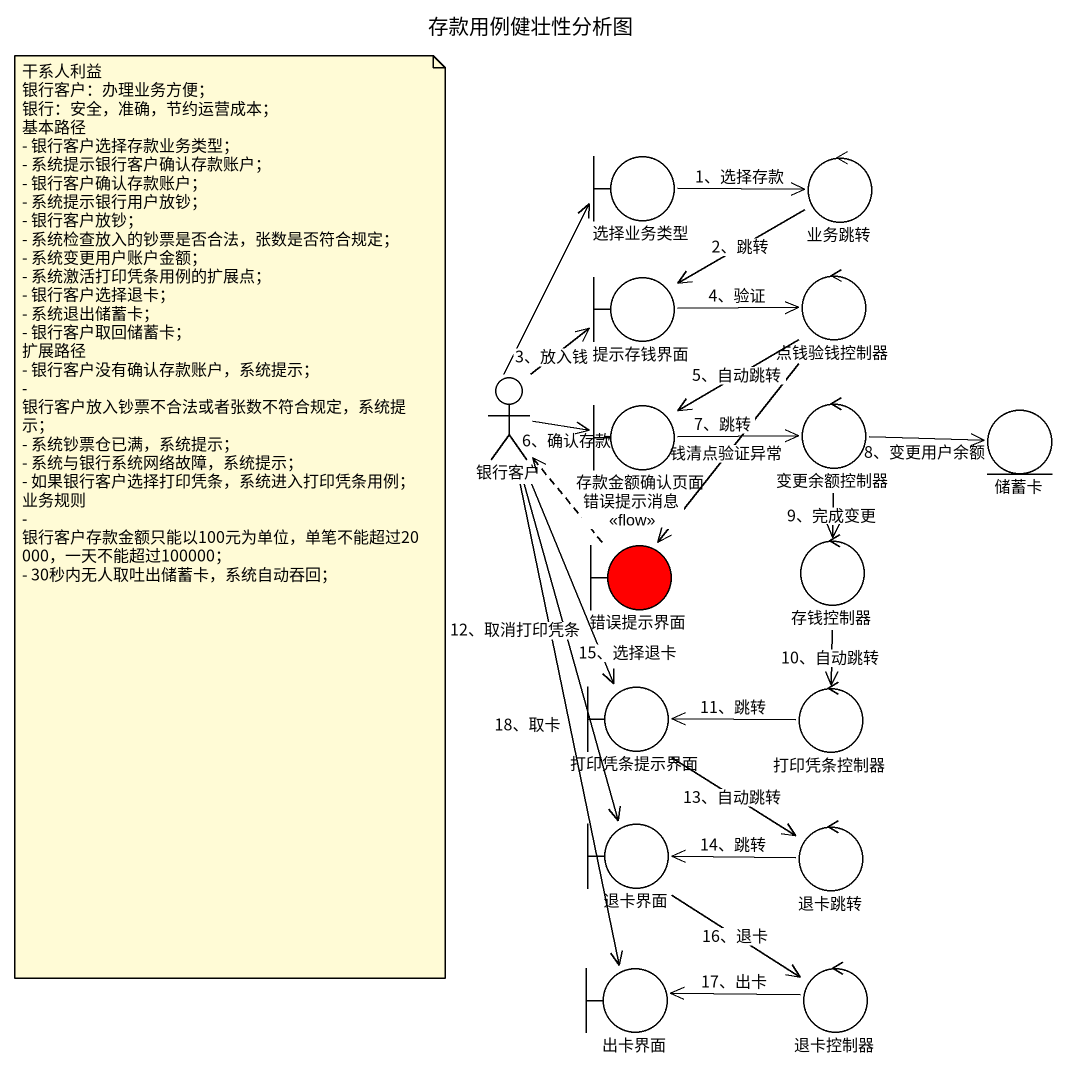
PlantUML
@startuml
title 存款用例健壮性分析图
boundary 选择业务类型
control 业务跳转
boundary 提示存钱界面
control 点钱验钱控制器
actor 银行客户
boundary 存款金额确认页面
control 变更余额控制器
entity 储蓄卡
boundary 错误提示界面 #FF0000
control 存钱控制器
boundary 打印凭条提示界面
control 打印凭条控制器
boundary 退卡界面
control 退卡跳转
boundary 出卡界面
control 退卡控制器
选择业务类型 -right-> 业务跳转 : 1、选择存款
业务跳转 --> 提示存钱界面 : 2、跳转
提示存钱界面 -right-> 点钱验钱控制器 : 4、验证
点钱验钱控制器 --> 存款金额确认页面 : 5、自动跳转
点钱验钱控制器 --> 错误提示界面 : 钱清点验证异常
银行客户 -up-> 选择业务类型
银行客户 -up-> 提示存钱界面 : 3、放入钱
银行客户 -right-> 存款金额确认页面 : 6、确认存款
银行客户 --> 打印凭条提示界面 : 12、取消打印凭条
银行客户 --> 退卡界面 : 15、选择退卡
银行客户 --> 出卡界面 : 18、取卡
存款金额确认页面 -right-> 变更余额控制器 : 7、跳转
变更余额控制器 -right-> 储蓄卡 : 8、变更用户余额
变更余额控制器 --> 存钱控制器 : 9、完成变更
错误提示界面 .up.> 银行客户 : 错误提示消息\n<<flow>>
存钱控制器 --> 打印凭条控制器 : 10、自动跳转
打印凭条提示界面 --> 退卡跳转 : 13、自动跳转
打印凭条控制器 -left-> 打印凭条提示界面 : 11、跳转
退卡界面 --> 退卡控制器 : 16、退卡
退卡跳转 -left-> 退卡界面 : 14、跳转
退卡控制器 -left-> 出卡界面 : 17、出卡
note as N1
  干系人利益
  银行客户：办理业务方便；
  银行：安全，准确，节约运营成本；
  基本路径
  - 银行客户选择存款业务类型；
  - 系统提示银行客户确认存款账户；
  - 银行客户确认存款账户；
  - 系统提示银行用户放钞；
  - 银行客户放钞；
  - 系统检查放入的钞票是否合法，张数是否符合规定；
  - 系统变更用户账户金额；
  - 系统激活打印凭条用例的扩展点；
  - 银行客户选择退卡；
  - 系统退出储蓄卡；
  - 银行客户取回储蓄卡；
  扩展路径
  - 银行客户没有确认存款账户，系统提示；
  - 银行客户放入钞票不合法或者张数不符合规定，系统提示；
  - 系统钞票仓已满，系统提示；
  - 系统与银行系统网络故障，系统提示；
  - 如果银行客户选择打印凭条，系统进入打印凭条用例；
  业务规则
  - 银行客户存款金额只能以100元为单位，单笔不能超过20000，一天不能超过100000；
  - 30秒内无人取吐出储蓄卡，系统自动吞回；
end note
@enduml
